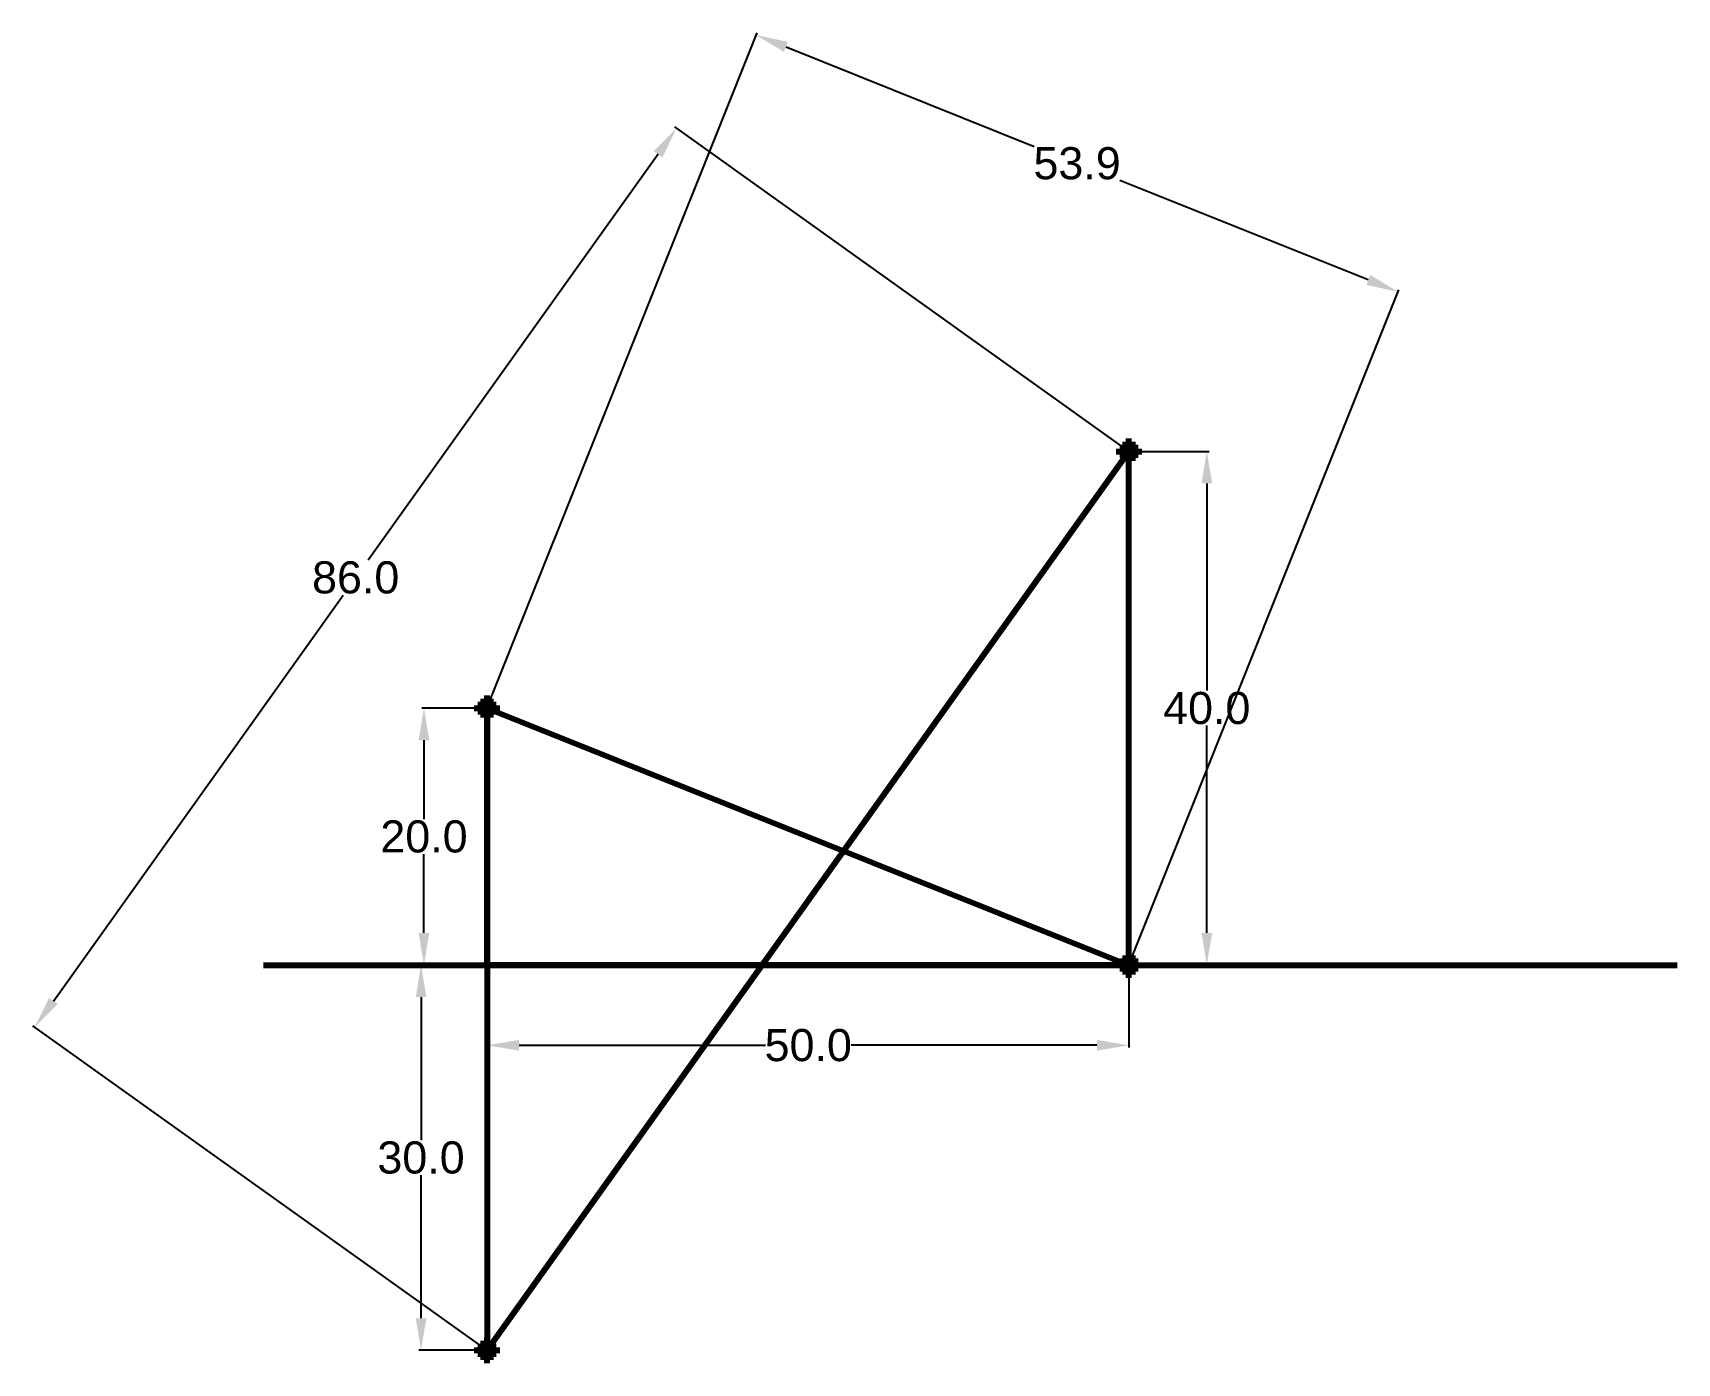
# Model space of a CAD drawing. Header units: millimetres. Extents: x -6 to 122, y 238 to 342.
import ezdxf

# ---------------------------------------------------------------- set-up
doc = ezdxf.new("R2010")
doc.units = ezdxf.units.MM
doc.header["$PDMODE"] = 98
doc.layers.add('thick continuous', color=7, linetype='Continuous', lineweight=30)
doc.styles.get("Standard").update_dxf_attribs({"font": 'Arial.ttf'})
doc.dimstyles.get("Standard").update_dxf_attribs({"dimtxt": 2.5, "dimasz": 2.5, "dimexe": 0.18, "dimexo": 0.0625, "dimgap": 0.09, "dimtad": 0, "dimtih": 1, "dimtoh": 1, "dimdec": 1, "dimzin": 0, "dimdsep": 46, "dimtxsty": 'Standard', "dimcen": 0.09, "dimadec": 0, "dimazin": 0, "dimtfac": 1, "dimtdec": 1, "dimtofl": 0, "dimtmove": 0, "dimatfit": 3, "dimfxl": 1, "dimtolj": 1, "dimtzin": 0, "dimarcsym": 0})

# ---------------------------------------------------------------- blocks, each defined once
blk = doc.blocks.new('*D11')
at = {"layer": 'Defpoints', "color": 0, "transparency": 16777216}
for p in [(29.31, 269.07), (79.31, 269.07), (79.31, 262.82)]:
    blk.add_point(p, dxfattribs=at)
at = {"layer": 'thick continuous', "color": 0, "lineweight": -2, "transparency": 16777216}
for p, q in [((29.31, 269.01), (29.31, 262.64)), ((79.31, 269.01), (79.31, 262.64)), ((31.81, 262.82), (50.99, 262.82)), ((76.81, 262.82), (57.66, 262.82))]:
    blk.add_line(p, q, dxfattribs=at)
at = {"layer": 'thick continuous', "color": 0, "transparency": 16777216}
for points in [[(31.81, 263.24), (31.81, 262.41), (29.31, 262.82)], [(76.81, 263.24), (76.81, 262.41), (79.31, 262.82)]]:
    blk.add_solid(points, dxfattribs=at)
at = {"layer": 'thick continuous', "color": 0, "lineweight": 5, "transparency": 16777216, "insert": (54.33, 262.82), "char_height": 2.5, "attachment_point": 5}
blk.add_mtext('\\A1;50.0', dxfattribs=at)
blk = doc.blocks.new('*D12')
at = {"layer": 'Defpoints', "color": 0, "transparency": 16777216}
for p in [(29.31, 289.07), (24.4, 269.07), (29.31, 269.07)]:
    blk.add_point(p, dxfattribs=at)
at = {"layer": 'thick continuous', "color": 0, "lineweight": -2, "transparency": 16777216}
for p, q in [((29.25, 289.07), (24.22, 289.07)), ((24.4, 286.57), (24.4, 280.44)), ((24.4, 271.57), (24.4, 277.71)), ((29.25, 269.07), (24.22, 269.07))]:
    blk.add_line(p, q, dxfattribs=at)
at = {"layer": 'thick continuous', "color": 0, "transparency": 16777216}
for points in [[(23.98, 286.57), (24.81, 286.57), (24.4, 289.07)], [(23.98, 271.57), (24.81, 271.57), (24.4, 269.07)]]:
    blk.add_solid(points, dxfattribs=at)
at = {"layer": 'thick continuous', "color": 0, "lineweight": 5, "transparency": 16777216, "insert": (24.4, 279.07), "char_height": 2.5, "attachment_point": 5}
blk.add_mtext('\\A1;20.0', dxfattribs=at)
blk = doc.blocks.new('*D13')
at = {"layer": 'Defpoints', "color": 0, "transparency": 16777216}
for p in [(29.31, 269.07), (24.17, 239.07), (29.31, 239.07)]:
    blk.add_point(p, dxfattribs=at)
at = {"layer": 'thick continuous', "color": 0, "lineweight": -2, "transparency": 16777216}
for p, q in [((29.25, 269.07), (23.99, 269.07)), ((24.17, 266.57), (24.17, 255.44)), ((24.17, 241.57), (24.17, 252.71)), ((29.25, 239.07), (23.99, 239.07))]:
    blk.add_line(p, q, dxfattribs=at)
at = {"layer": 'thick continuous', "color": 0, "transparency": 16777216}
for points in [[(23.76, 266.57), (24.59, 266.57), (24.17, 269.07)], [(23.76, 241.57), (24.59, 241.57), (24.17, 239.07)]]:
    blk.add_solid(points, dxfattribs=at)
at = {"layer": 'thick continuous', "color": 0, "lineweight": 5, "transparency": 16777216, "insert": (24.17, 254.07), "char_height": 2.5, "attachment_point": 5}
blk.add_mtext('\\A1;30.0', dxfattribs=at)
blk = doc.blocks.new('*D14')
at = {"layer": 'Defpoints', "color": 0, "transparency": 16777216}
for p in [(79.31, 309.07), (85.37, 309.07), (79.31, 269.07)]:
    blk.add_point(p, dxfattribs=at)
at = {"layer": 'thick continuous', "color": 0, "lineweight": -2, "transparency": 16777216}
for p, q in [((79.37, 309.07), (85.55, 309.07)), ((85.37, 306.57), (85.37, 290.44)), ((85.37, 271.57), (85.37, 287.71)), ((79.37, 269.07), (85.55, 269.07))]:
    blk.add_line(p, q, dxfattribs=at)
at = {"layer": 'thick continuous', "color": 0, "transparency": 16777216}
for points in [[(84.96, 306.57), (85.79, 306.57), (85.37, 309.07)], [(84.96, 271.57), (85.79, 271.57), (85.37, 269.07)]]:
    blk.add_solid(points, dxfattribs=at)
at = {"layer": 'thick continuous', "color": 0, "lineweight": 5, "transparency": 16777216, "insert": (85.37, 289.07), "char_height": 2.5, "attachment_point": 5}
blk.add_mtext('\\A1;40.0', dxfattribs=at)
blk = doc.blocks.new('*D15')
at = {"layer": 'Defpoints', "color": 0, "transparency": 16777216}
for p in [(44.08, 334.24), (79.31, 309.07), (29.31, 239.07)]:
    blk.add_point(p, dxfattribs=at)
at = {"layer": 'thick continuous', "color": 0, "lineweight": -2, "transparency": 16777216}
for p, q in [((79.26, 309.11), (43.94, 334.34)), ((42.63, 332.2), (20.06, 300.6)), ((-4.46, 266.27), (18.11, 297.87)), ((29.26, 239.11), (-6.06, 264.34))]:
    blk.add_line(p, q, dxfattribs=at)
at = {"layer": 'thick continuous', "color": 0, "transparency": 16777216}
for points in [[(42.29, 332.44), (42.97, 331.96), (44.08, 334.24)], [(-4.8, 266.51), (-4.12, 266.03), (-5.92, 264.24)]]:
    blk.add_solid(points, dxfattribs=at)
at = {"layer": 'thick continuous', "color": 0, "lineweight": 5, "transparency": 16777216, "insert": (19.08, 299.24), "char_height": 2.5, "attachment_point": 5}
blk.add_mtext('\\A1;86.0', dxfattribs=at)
blk = doc.blocks.new('*D16')
at = {"layer": 'Defpoints', "color": 0, "transparency": 16777216}
for p in [(100.27, 321.49), (29.31, 289.07), (79.31, 269.07)]:
    blk.add_point(p, dxfattribs=at)
at = {"layer": 'thick continuous', "color": 0, "lineweight": -2, "transparency": 16777216}
for p, q in [((29.33, 289.13), (50.34, 341.65)), ((52.6, 340.56), (71.93, 332.82)), ((97.95, 322.42), (78.61, 330.15)), ((79.33, 269.13), (100.34, 321.65))]:
    blk.add_line(p, q, dxfattribs=at)
at = {"layer": 'thick continuous', "color": 0, "transparency": 16777216}
for points in [[(52.75, 340.95), (52.44, 340.17), (50.27, 341.49)], [(98.11, 322.8), (97.8, 322.03), (100.27, 321.49)]]:
    blk.add_solid(points, dxfattribs=at)
at = {"layer": 'thick continuous', "color": 0, "lineweight": 5, "transparency": 16777216, "insert": (75.27, 331.49), "char_height": 2.5, "attachment_point": 5}
blk.add_mtext('\\A1;53.9', dxfattribs=at)

msp = doc.modelspace()

# ---------------------------------------------------------------- linework, layer by layer
at = {"layer": 'thick continuous', "lineweight": 80}
for p, q in [((29.31, 239.07), (79.31, 309.07)), ((79.31, 269.07), (79.31, 309.07)), ((29.31, 269.07), (29.31, 289.07)), ((29.31, 289.07), (29.31, 239.07)), ((29.31, 289.07), (79.31, 269.07)), ((11.89, 269.07), (122, 269.07)), ((29.31, 269.07), (79.31, 269.07)), ((79.31, 269.07), (29.31, 269.07)), ((29.31, 269.07), (79.31, 269.07)), ((79.31, 269.07), (29.31, 269.07))]:
    msp.add_line(p, q, dxfattribs=at)
for p in [(79.31, 309.07), (29.31, 289.07), (79.31, 269.07), (29.31, 239.07)]:
    msp.add_point(p, dxfattribs=at)

# ---------------------------------------------------------------- dimensions: what is measured, and where the dimension line sits
at = {"layer": 'thick continuous', "lineweight": 5}
for p1, p2, distance, picture, middle in [((29.31, 289.07), (79.31, 269.07), 56.45, '*D16', (75.27, 331.49)), ((29.31, 239.07), (79.31, 309.07), 43.29, '*D15', (19.08, 299.24))]:
    dim = msp.add_aligned_dim(p1=p1, p2=p2, distance=distance, dimstyle='Standard', dxfattribs=at)
    dim.commit()
    dim.dimension.update_dxf_attribs({"geometry": picture, "text_midpoint": middle})
for base, p1, p2, picture, middle in [((85.37, 309.07), (79.31, 269.07), (79.31, 309.07), '*D14', (85.37, 289.07)), ((24.4, 269.07), (29.31, 289.07), (29.31, 269.07), '*D12', (24.4, 279.07)), ((24.17, 239.07), (29.31, 269.07), (29.31, 239.07), '*D13', (24.17, 254.07))]:
    dim = msp.add_linear_dim(base=base, p1=p1, p2=p2, angle=90, dimstyle='Standard', dxfattribs=at)
    dim.commit()
    dim.dimension.update_dxf_attribs({"geometry": picture, "text_midpoint": middle})
dim = msp.add_linear_dim(base=(79.31, 262.82), p1=(29.31, 269.07), p2=(79.31, 269.07), dimstyle='Standard', dxfattribs=at)
dim.commit()
dim.dimension.update_dxf_attribs({"geometry": '*D11', "text_midpoint": (54.33, 262.82), "dimtype": 160})

doc.saveas('drawing.dxf')
